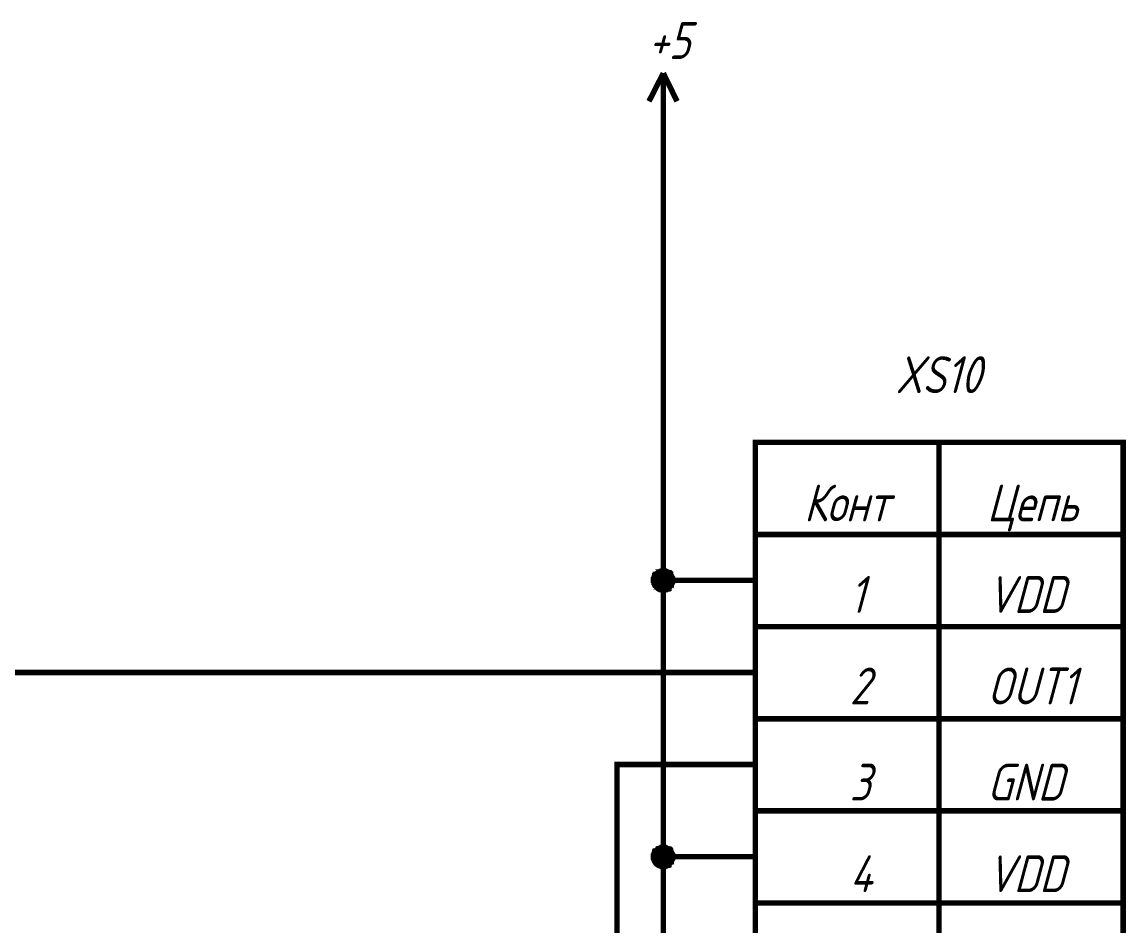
# Model space of a CAD drawing. Extents: x 260 to 1101, y 70 to 664.
# Drawn here: x 926.7 to 986.6, y 373 to 422.1 of the extents above; entities that cross this region are included whole.
import ezdxf

# ---------------------------------------------------------------- set-up
doc = ezdxf.new("R2010")
doc.units = 0
doc.header["$MEASUREMENT"] = 0
doc.layers.add('Sheet', color=255, linetype='CONTINUOUS')
doc.styles.add('GOST type A0', font='', dxfattribs={"oblique": 15, "height": 3.5})
doc.styles.get('GOST type A0').set_extended_font_data('GOST type A')

msp = doc.modelspace()

# ---------------------------------------------------------------- linework, layer by layer
at = {"layer": 'Sheet'}
for points, const_width in [([(961.491, 419.321), (960.714, 417.799)], 0.3), ([(961.491, 419.321), (962.236, 417.799)], 0.3), ([(961.491, 416.774), (961.491, 419.321)], 0.3), ([(961.491, 416.774), (961.491, 391.796), (961.491, 376.791), (963.975, 376.791)], 0.3), ([(976.46, 399.283), (976.46, 274.27)], 0.3), ([(966.491, 394.281), (986.46, 394.281)], 0.3), ([(960.963, 391.796), (960.963, 391.827), (960.963, 391.858), (960.963, 391.858), (960.963, 391.889), (960.994, 391.92), (960.994, 391.951), (960.994, 391.982), (960.994, 391.982), (961.025, 392.013), (961.025, 392.044), (961.056, 392.044), (961.056, 392.076), (961.056, 392.107), (961.087, 392.107), (961.118, 392.138), (961.118, 392.138), (961.149, 392.169), (961.149, 392.169), (961.18, 392.2), (961.211, 392.2), (961.211, 392.231), (961.242, 392.231), (961.273, 392.231), (961.304, 392.262), (961.304, 392.262), (961.335, 392.262), (961.366, 392.293), (961.397, 392.293), (961.429, 392.293), (961.429, 392.293), (961.46, 392.293), (961.491, 392.293)], 0.3), ([(960.963, 391.796), (960.963, 391.827), (960.963, 391.858), (960.963, 391.858), (960.963, 391.889), (960.994, 391.92), (960.994, 391.951), (960.994, 391.982), (960.994, 391.982), (961.025, 392.013), (961.025, 392.044), (961.056, 392.044), (961.056, 392.076), (961.056, 392.107), (961.087, 392.107), (961.118, 392.138), (961.118, 392.138), (961.149, 392.169), (961.149, 392.169), (961.18, 392.2), (961.211, 392.2), (961.211, 392.231), (961.242, 392.231), (961.273, 392.231), (961.304, 392.262), (961.304, 392.262), (961.335, 392.262), (961.366, 392.293), (961.397, 392.293), (961.429, 392.293), (961.429, 392.293), (961.46, 392.293), (961.491, 392.293)], 0.3), ([(960.963, 391.796), (960.963, 391.827), (960.963, 391.858), (960.963, 391.858), (960.963, 391.889), (960.994, 391.92), (960.994, 391.951), (960.994, 391.982), (960.994, 391.982), (961.025, 392.013), (961.025, 392.044), (961.056, 392.044), (961.056, 392.076), (961.056, 392.107), (961.087, 392.107), (961.118, 392.138), (961.118, 392.138), (961.149, 392.169), (961.149, 392.169), (961.18, 392.2), (961.211, 392.2), (961.211, 392.231), (961.242, 392.231), (961.273, 392.231), (961.304, 392.262), (961.304, 392.262), (961.335, 392.262), (961.366, 392.293), (961.397, 392.293), (961.429, 392.293), (961.429, 392.293), (961.46, 392.293), (961.491, 392.293)], 0.3), ([(960.963, 391.796), (960.963, 391.827), (960.963, 391.858), (960.963, 391.858), (960.963, 391.889), (960.994, 391.92), (960.994, 391.951), (960.994, 391.982), (960.994, 391.982), (961.025, 392.013), (961.025, 392.044), (961.056, 392.044), (961.056, 392.076), (961.056, 392.107), (961.087, 392.107), (961.118, 392.138), (961.118, 392.138), (961.149, 392.169), (961.149, 392.169), (961.18, 392.2), (961.211, 392.2), (961.211, 392.231), (961.242, 392.231), (961.273, 392.231), (961.304, 392.262), (961.304, 392.262), (961.335, 392.262), (961.366, 392.293), (961.397, 392.293), (961.429, 392.293), (961.429, 392.293), (961.46, 392.293), (961.491, 392.293)], 0.3), ([(960.963, 391.796), (960.963, 391.827), (960.963, 391.858), (960.963, 391.858), (960.963, 391.889), (960.994, 391.92), (960.994, 391.951), (960.994, 391.982), (960.994, 391.982), (961.025, 392.013), (961.025, 392.044), (961.056, 392.044), (961.056, 392.076), (961.056, 392.107), (961.087, 392.107), (961.118, 392.138), (961.118, 392.138), (961.149, 392.169), (961.149, 392.169), (961.18, 392.2), (961.211, 392.2), (961.211, 392.231), (961.242, 392.231), (961.273, 392.231), (961.304, 392.262), (961.304, 392.262), (961.335, 392.262), (961.366, 392.293), (961.397, 392.293), (961.429, 392.293), (961.429, 392.293), (961.46, 392.293), (961.491, 392.293)], 0.0991), ([(960.963, 391.796), (960.963, 391.827), (960.963, 391.858), (960.963, 391.858), (960.963, 391.889), (960.994, 391.92), (960.994, 391.951), (960.994, 391.982), (960.994, 391.982), (961.025, 392.013), (961.025, 392.044), (961.056, 392.044), (961.056, 392.076), (961.056, 392.107), (961.087, 392.107), (961.118, 392.138), (961.118, 392.138), (961.149, 392.169), (961.149, 392.169), (961.18, 392.2), (961.211, 392.2), (961.211, 392.231), (961.242, 392.231), (961.273, 392.231), (961.304, 392.262), (961.304, 392.262), (961.335, 392.262), (961.366, 392.293), (961.397, 392.293), (961.429, 392.293), (961.429, 392.293), (961.46, 392.293), (961.491, 392.293)], 0.0991), ([(960.963, 391.796), (960.963, 391.827), (960.963, 391.858), (960.963, 391.858), (960.963, 391.889), (960.994, 391.92), (960.994, 391.951), (960.994, 391.982), (960.994, 391.982), (961.025, 392.013), (961.025, 392.044), (961.056, 392.044), (961.056, 392.076), (961.056, 392.107), (961.087, 392.107), (961.118, 392.138), (961.118, 392.138), (961.149, 392.169), (961.149, 392.169), (961.18, 392.2), (961.211, 392.2), (961.211, 392.231), (961.242, 392.231), (961.273, 392.231), (961.304, 392.262), (961.304, 392.262), (961.335, 392.262), (961.366, 392.293), (961.397, 392.293), (961.429, 392.293), (961.429, 392.293), (961.46, 392.293), (961.491, 392.293)], 0.0991), ([(960.963, 391.796), (960.963, 391.827), (960.963, 391.858), (960.963, 391.858), (960.963, 391.889), (960.994, 391.92), (960.994, 391.951), (960.994, 391.982), (960.994, 391.982), (961.025, 392.013), (961.025, 392.044), (961.056, 392.044), (961.056, 392.076), (961.056, 392.107), (961.087, 392.107), (961.118, 392.138), (961.118, 392.138), (961.149, 392.169), (961.149, 392.169), (961.18, 392.2), (961.211, 392.2), (961.211, 392.231), (961.242, 392.231), (961.273, 392.231), (961.304, 392.262), (961.304, 392.262), (961.335, 392.262), (961.366, 392.293), (961.397, 392.293), (961.429, 392.293), (961.429, 392.293), (961.46, 392.293), (961.491, 392.293)], 0.0991), ([(961.491, 392.293), (961.491, 392.293)], 0.3), ([(961.491, 392.293), (961.522, 392.293), (961.553, 392.293), (961.553, 392.293), (961.584, 392.293), (961.615, 392.293), (961.646, 392.262), (961.677, 392.262), (961.677, 392.262), (961.708, 392.231), (961.739, 392.231), (961.739, 392.231), (961.77, 392.2), (961.801, 392.2), (961.801, 392.169), (961.832, 392.169), (961.832, 392.138), (961.863, 392.138), (961.863, 392.107), (961.894, 392.107), (961.894, 392.076), (961.925, 392.044), (961.925, 392.044), (961.925, 392.013), (961.956, 391.982), (961.956, 391.982), (961.956, 391.951), (961.988, 391.92), (961.988, 391.889), (961.988, 391.858), (961.988, 391.858), (961.988, 391.827), (961.988, 391.796)], 0.3), ([(961.491, 392.293), (961.491, 392.293)], 0.3), ([(961.491, 392.293), (961.522, 392.293), (961.553, 392.293), (961.553, 392.293), (961.584, 392.293), (961.615, 392.293), (961.646, 392.262), (961.677, 392.262), (961.677, 392.262), (961.708, 392.231), (961.739, 392.231), (961.739, 392.231), (961.77, 392.2), (961.801, 392.2), (961.801, 392.169), (961.832, 392.169), (961.832, 392.138), (961.863, 392.138), (961.863, 392.107), (961.894, 392.107), (961.894, 392.076), (961.925, 392.044), (961.925, 392.044), (961.925, 392.013), (961.956, 391.982), (961.956, 391.982), (961.956, 391.951), (961.988, 391.92), (961.988, 391.889), (961.988, 391.858), (961.988, 391.858), (961.988, 391.827), (961.988, 391.796)], 0.3), ([(961.491, 392.293), (961.491, 392.293)], 0.3), ([(961.491, 392.293), (961.522, 392.293), (961.553, 392.293), (961.553, 392.293), (961.584, 392.293), (961.615, 392.293), (961.646, 392.262), (961.677, 392.262), (961.677, 392.262), (961.708, 392.231), (961.739, 392.231), (961.739, 392.231), (961.77, 392.2), (961.801, 392.2), (961.801, 392.169), (961.832, 392.169), (961.832, 392.138), (961.863, 392.138), (961.863, 392.107), (961.894, 392.107), (961.894, 392.076), (961.925, 392.044), (961.925, 392.044), (961.925, 392.013), (961.956, 391.982), (961.956, 391.982), (961.956, 391.951), (961.988, 391.92), (961.988, 391.889), (961.988, 391.858), (961.988, 391.858), (961.988, 391.827), (961.988, 391.796)], 0.3), ([(961.491, 392.293), (961.491, 392.293)], 0.3), ([(961.491, 392.293), (961.522, 392.293), (961.553, 392.293), (961.553, 392.293), (961.584, 392.293), (961.615, 392.293), (961.646, 392.262), (961.677, 392.262), (961.677, 392.262), (961.708, 392.231), (961.739, 392.231), (961.739, 392.231), (961.77, 392.2), (961.801, 392.2), (961.801, 392.169), (961.832, 392.169), (961.832, 392.138), (961.863, 392.138), (961.863, 392.107), (961.894, 392.107), (961.894, 392.076), (961.925, 392.044), (961.925, 392.044), (961.925, 392.013), (961.956, 391.982), (961.956, 391.982), (961.956, 391.951), (961.988, 391.92), (961.988, 391.889), (961.988, 391.858), (961.988, 391.858), (961.988, 391.827), (961.988, 391.796)], 0.3), ([(961.491, 392.293), (961.491, 392.293)], 0.0991), ([(961.491, 392.293), (961.522, 392.293), (961.553, 392.293), (961.553, 392.293), (961.584, 392.293), (961.615, 392.293), (961.646, 392.262), (961.677, 392.262), (961.677, 392.262), (961.708, 392.231), (961.739, 392.231), (961.739, 392.231), (961.77, 392.2), (961.801, 392.2), (961.801, 392.169), (961.832, 392.169), (961.832, 392.138), (961.863, 392.138), (961.863, 392.107), (961.894, 392.107), (961.894, 392.076), (961.925, 392.044), (961.925, 392.044), (961.925, 392.013), (961.956, 391.982), (961.956, 391.982), (961.956, 391.951), (961.988, 391.92), (961.988, 391.889), (961.988, 391.858), (961.988, 391.858), (961.988, 391.827), (961.988, 391.796)], 0.0991), ([(961.491, 392.293), (961.491, 392.293)], 0.0991), ([(961.491, 392.293), (961.522, 392.293), (961.553, 392.293), (961.553, 392.293), (961.584, 392.293), (961.615, 392.293), (961.646, 392.262), (961.677, 392.262), (961.677, 392.262), (961.708, 392.231), (961.739, 392.231), (961.739, 392.231), (961.77, 392.2), (961.801, 392.2), (961.801, 392.169), (961.832, 392.169), (961.832, 392.138), (961.863, 392.138), (961.863, 392.107), (961.894, 392.107), (961.894, 392.076), (961.925, 392.044), (961.925, 392.044), (961.925, 392.013), (961.956, 391.982), (961.956, 391.982), (961.956, 391.951), (961.988, 391.92), (961.988, 391.889), (961.988, 391.858), (961.988, 391.858), (961.988, 391.827), (961.988, 391.796)], 0.0991), ([(961.491, 392.293), (961.491, 392.293)], 0.0991), ([(961.491, 392.293), (961.522, 392.293), (961.553, 392.293), (961.553, 392.293), (961.584, 392.293), (961.615, 392.293), (961.646, 392.262), (961.677, 392.262), (961.677, 392.262), (961.708, 392.231), (961.739, 392.231), (961.739, 392.231), (961.77, 392.2), (961.801, 392.2), (961.801, 392.169), (961.832, 392.169), (961.832, 392.138), (961.863, 392.138), (961.863, 392.107), (961.894, 392.107), (961.894, 392.076), (961.925, 392.044), (961.925, 392.044), (961.925, 392.013), (961.956, 391.982), (961.956, 391.982), (961.956, 391.951), (961.988, 391.92), (961.988, 391.889), (961.988, 391.858), (961.988, 391.858), (961.988, 391.827), (961.988, 391.796)], 0.0991), ([(961.491, 392.293), (961.491, 392.293)], 0.0991), ([(961.491, 392.293), (961.522, 392.293), (961.553, 392.293), (961.553, 392.293), (961.584, 392.293), (961.615, 392.293), (961.646, 392.262), (961.677, 392.262), (961.677, 392.262), (961.708, 392.231), (961.739, 392.231), (961.739, 392.231), (961.77, 392.2), (961.801, 392.2), (961.801, 392.169), (961.832, 392.169), (961.832, 392.138), (961.863, 392.138), (961.863, 392.107), (961.894, 392.107), (961.894, 392.076), (961.925, 392.044), (961.925, 392.044), (961.925, 392.013), (961.956, 391.982), (961.956, 391.982), (961.956, 391.951), (961.988, 391.92), (961.988, 391.889), (961.988, 391.858), (961.988, 391.858), (961.988, 391.827), (961.988, 391.796)], 0.0991), ([(961.491, 391.268), (961.46, 391.268), (961.429, 391.268), (961.429, 391.268), (961.397, 391.268), (961.366, 391.299), (961.335, 391.299), (961.304, 391.299), (961.304, 391.299), (961.273, 391.33), (961.242, 391.33), (961.211, 391.361), (961.211, 391.361), (961.18, 391.361), (961.149, 391.392), (961.149, 391.423), (961.118, 391.423), (961.118, 391.454), (961.087, 391.454), (961.056, 391.485), (961.056, 391.516), (961.056, 391.516), (961.025, 391.547), (961.025, 391.578), (960.994, 391.61), (960.994, 391.61), (960.994, 391.641), (960.994, 391.672), (960.963, 391.703), (960.963, 391.734), (960.963, 391.734), (960.963, 391.765), (960.963, 391.796)], 0.3), ([(960.963, 391.796), (960.963, 391.796)], 0.3), ([(961.491, 391.268), (961.46, 391.268), (961.429, 391.268), (961.429, 391.268), (961.397, 391.268), (961.366, 391.299), (961.335, 391.299), (961.304, 391.299), (961.304, 391.299), (961.273, 391.33), (961.242, 391.33), (961.211, 391.361), (961.211, 391.361), (961.18, 391.361), (961.149, 391.392), (961.149, 391.423), (961.118, 391.423), (961.118, 391.454), (961.087, 391.454), (961.056, 391.485), (961.056, 391.516), (961.056, 391.516), (961.025, 391.547), (961.025, 391.578), (960.994, 391.61), (960.994, 391.61), (960.994, 391.641), (960.994, 391.672), (960.963, 391.703), (960.963, 391.734), (960.963, 391.734), (960.963, 391.765), (960.963, 391.796)], 0.3), ([(960.963, 391.796), (960.963, 391.796)], 0.3), ([(961.491, 391.268), (961.46, 391.268), (961.429, 391.268), (961.429, 391.268), (961.397, 391.268), (961.366, 391.299), (961.335, 391.299), (961.304, 391.299), (961.304, 391.299), (961.273, 391.33), (961.242, 391.33), (961.211, 391.361), (961.211, 391.361), (961.18, 391.361), (961.149, 391.392), (961.149, 391.423), (961.118, 391.423), (961.118, 391.454), (961.087, 391.454), (961.056, 391.485), (961.056, 391.516), (961.056, 391.516), (961.025, 391.547), (961.025, 391.578), (960.994, 391.61), (960.994, 391.61), (960.994, 391.641), (960.994, 391.672), (960.963, 391.703), (960.963, 391.734), (960.963, 391.734), (960.963, 391.765), (960.963, 391.796)], 0.3), ([(960.963, 391.796), (960.963, 391.796)], 0.3), ([(961.491, 391.268), (961.46, 391.268), (961.429, 391.268), (961.429, 391.268), (961.397, 391.268), (961.366, 391.299), (961.335, 391.299), (961.304, 391.299), (961.304, 391.299), (961.273, 391.33), (961.242, 391.33), (961.211, 391.361), (961.211, 391.361), (961.18, 391.361), (961.149, 391.392), (961.149, 391.423), (961.118, 391.423), (961.118, 391.454), (961.087, 391.454), (961.056, 391.485), (961.056, 391.516), (961.056, 391.516), (961.025, 391.547), (961.025, 391.578), (960.994, 391.61), (960.994, 391.61), (960.994, 391.641), (960.994, 391.672), (960.963, 391.703), (960.963, 391.734), (960.963, 391.734), (960.963, 391.765), (960.963, 391.796)], 0.3), ([(960.963, 391.796), (960.963, 391.796)], 0.3), ([(961.491, 391.268), (961.46, 391.268), (961.429, 391.268), (961.429, 391.268), (961.397, 391.268), (961.366, 391.299), (961.335, 391.299), (961.304, 391.299), (961.304, 391.299), (961.273, 391.33), (961.242, 391.33), (961.211, 391.361), (961.211, 391.361), (961.18, 391.361), (961.149, 391.392), (961.149, 391.423), (961.118, 391.423), (961.118, 391.454), (961.087, 391.454), (961.056, 391.485), (961.056, 391.516), (961.056, 391.516), (961.025, 391.547), (961.025, 391.578), (960.994, 391.61), (960.994, 391.61), (960.994, 391.641), (960.994, 391.672), (960.963, 391.703), (960.963, 391.734), (960.963, 391.734), (960.963, 391.765), (960.963, 391.796)], 0.0991), ([(960.963, 391.796), (960.963, 391.796)], 0.0991), ([(961.491, 391.268), (961.46, 391.268), (961.429, 391.268), (961.429, 391.268), (961.397, 391.268), (961.366, 391.299), (961.335, 391.299), (961.304, 391.299), (961.304, 391.299), (961.273, 391.33), (961.242, 391.33), (961.211, 391.361), (961.211, 391.361), (961.18, 391.361), (961.149, 391.392), (961.149, 391.423), (961.118, 391.423), (961.118, 391.454), (961.087, 391.454), (961.056, 391.485), (961.056, 391.516), (961.056, 391.516), (961.025, 391.547), (961.025, 391.578), (960.994, 391.61), (960.994, 391.61), (960.994, 391.641), (960.994, 391.672), (960.963, 391.703), (960.963, 391.734), (960.963, 391.734), (960.963, 391.765), (960.963, 391.796)], 0.0991), ([(960.963, 391.796), (960.963, 391.796)], 0.0991), ([(961.491, 391.268), (961.46, 391.268), (961.429, 391.268), (961.429, 391.268), (961.397, 391.268), (961.366, 391.299), (961.335, 391.299), (961.304, 391.299), (961.304, 391.299), (961.273, 391.33), (961.242, 391.33), (961.211, 391.361), (961.211, 391.361), (961.18, 391.361), (961.149, 391.392), (961.149, 391.423), (961.118, 391.423), (961.118, 391.454), (961.087, 391.454), (961.056, 391.485), (961.056, 391.516), (961.056, 391.516), (961.025, 391.547), (961.025, 391.578), (960.994, 391.61), (960.994, 391.61), (960.994, 391.641), (960.994, 391.672), (960.963, 391.703), (960.963, 391.734), (960.963, 391.734), (960.963, 391.765), (960.963, 391.796)], 0.0991), ([(960.963, 391.796), (960.963, 391.796)], 0.0991), ([(961.491, 391.268), (961.46, 391.268), (961.429, 391.268), (961.429, 391.268), (961.397, 391.268), (961.366, 391.299), (961.335, 391.299), (961.304, 391.299), (961.304, 391.299), (961.273, 391.33), (961.242, 391.33), (961.211, 391.361), (961.211, 391.361), (961.18, 391.361), (961.149, 391.392), (961.149, 391.423), (961.118, 391.423), (961.118, 391.454), (961.087, 391.454), (961.056, 391.485), (961.056, 391.516), (961.056, 391.516), (961.025, 391.547), (961.025, 391.578), (960.994, 391.61), (960.994, 391.61), (960.994, 391.641), (960.994, 391.672), (960.963, 391.703), (960.963, 391.734), (960.963, 391.734), (960.963, 391.765), (960.963, 391.796)], 0.0991), ([(960.963, 391.796), (960.963, 391.796)], 0.0991), ([(963.975, 391.796), (961.491, 391.796)], 0.3), ([(961.988, 391.796), (961.988, 391.765), (961.988, 391.734), (961.988, 391.734), (961.988, 391.703), (961.988, 391.672), (961.956, 391.641), (961.956, 391.61), (961.956, 391.61), (961.925, 391.578), (961.925, 391.547), (961.925, 391.516), (961.894, 391.516), (961.894, 391.485), (961.863, 391.454), (961.863, 391.454), (961.832, 391.423), (961.832, 391.423), (961.801, 391.392), (961.801, 391.361), (961.77, 391.361), (961.739, 391.361), (961.739, 391.33), (961.708, 391.33), (961.677, 391.299), (961.677, 391.299), (961.646, 391.299), (961.615, 391.299), (961.584, 391.268), (961.553, 391.268), (961.553, 391.268), (961.522, 391.268), (961.491, 391.268)], 0.3), ([(961.988, 391.796), (961.988, 391.765), (961.988, 391.734), (961.988, 391.734), (961.988, 391.703), (961.988, 391.672), (961.956, 391.641), (961.956, 391.61), (961.956, 391.61), (961.925, 391.578), (961.925, 391.547), (961.925, 391.516), (961.894, 391.516), (961.894, 391.485), (961.863, 391.454), (961.863, 391.454), (961.832, 391.423), (961.832, 391.423), (961.801, 391.392), (961.801, 391.361), (961.77, 391.361), (961.739, 391.361), (961.739, 391.33), (961.708, 391.33), (961.677, 391.299), (961.677, 391.299), (961.646, 391.299), (961.615, 391.299), (961.584, 391.268), (961.553, 391.268), (961.553, 391.268), (961.522, 391.268), (961.491, 391.268)], 0.3), ([(961.988, 391.796), (961.988, 391.765), (961.988, 391.734), (961.988, 391.734), (961.988, 391.703), (961.988, 391.672), (961.956, 391.641), (961.956, 391.61), (961.956, 391.61), (961.925, 391.578), (961.925, 391.547), (961.925, 391.516), (961.894, 391.516), (961.894, 391.485), (961.863, 391.454), (961.863, 391.454), (961.832, 391.423), (961.832, 391.423), (961.801, 391.392), (961.801, 391.361), (961.77, 391.361), (961.739, 391.361), (961.739, 391.33), (961.708, 391.33), (961.677, 391.299), (961.677, 391.299), (961.646, 391.299), (961.615, 391.299), (961.584, 391.268), (961.553, 391.268), (961.553, 391.268), (961.522, 391.268), (961.491, 391.268)], 0.3), ([(961.988, 391.796), (961.988, 391.765), (961.988, 391.734), (961.988, 391.734), (961.988, 391.703), (961.988, 391.672), (961.956, 391.641), (961.956, 391.61), (961.956, 391.61), (961.925, 391.578), (961.925, 391.547), (961.925, 391.516), (961.894, 391.516), (961.894, 391.485), (961.863, 391.454), (961.863, 391.454), (961.832, 391.423), (961.832, 391.423), (961.801, 391.392), (961.801, 391.361), (961.77, 391.361), (961.739, 391.361), (961.739, 391.33), (961.708, 391.33), (961.677, 391.299), (961.677, 391.299), (961.646, 391.299), (961.615, 391.299), (961.584, 391.268), (961.553, 391.268), (961.553, 391.268), (961.522, 391.268), (961.491, 391.268)], 0.3), ([(961.988, 391.796), (961.988, 391.765), (961.988, 391.734), (961.988, 391.734), (961.988, 391.703), (961.988, 391.672), (961.956, 391.641), (961.956, 391.61), (961.956, 391.61), (961.925, 391.578), (961.925, 391.547), (961.925, 391.516), (961.894, 391.516), (961.894, 391.485), (961.863, 391.454), (961.863, 391.454), (961.832, 391.423), (961.832, 391.423), (961.801, 391.392), (961.801, 391.361), (961.77, 391.361), (961.739, 391.361), (961.739, 391.33), (961.708, 391.33), (961.677, 391.299), (961.677, 391.299), (961.646, 391.299), (961.615, 391.299), (961.584, 391.268), (961.553, 391.268), (961.553, 391.268), (961.522, 391.268), (961.491, 391.268)], 0.0991), ([(961.988, 391.796), (961.988, 391.765), (961.988, 391.734), (961.988, 391.734), (961.988, 391.703), (961.988, 391.672), (961.956, 391.641), (961.956, 391.61), (961.956, 391.61), (961.925, 391.578), (961.925, 391.547), (961.925, 391.516), (961.894, 391.516), (961.894, 391.485), (961.863, 391.454), (961.863, 391.454), (961.832, 391.423), (961.832, 391.423), (961.801, 391.392), (961.801, 391.361), (961.77, 391.361), (961.739, 391.361), (961.739, 391.33), (961.708, 391.33), (961.677, 391.299), (961.677, 391.299), (961.646, 391.299), (961.615, 391.299), (961.584, 391.268), (961.553, 391.268), (961.553, 391.268), (961.522, 391.268), (961.491, 391.268)], 0.0991), ([(961.988, 391.796), (961.988, 391.765), (961.988, 391.734), (961.988, 391.734), (961.988, 391.703), (961.988, 391.672), (961.956, 391.641), (961.956, 391.61), (961.956, 391.61), (961.925, 391.578), (961.925, 391.547), (961.925, 391.516), (961.894, 391.516), (961.894, 391.485), (961.863, 391.454), (961.863, 391.454), (961.832, 391.423), (961.832, 391.423), (961.801, 391.392), (961.801, 391.361), (961.77, 391.361), (961.739, 391.361), (961.739, 391.33), (961.708, 391.33), (961.677, 391.299), (961.677, 391.299), (961.646, 391.299), (961.615, 391.299), (961.584, 391.268), (961.553, 391.268), (961.553, 391.268), (961.522, 391.268), (961.491, 391.268)], 0.0991), ([(961.988, 391.796), (961.988, 391.765), (961.988, 391.734), (961.988, 391.734), (961.988, 391.703), (961.988, 391.672), (961.956, 391.641), (961.956, 391.61), (961.956, 391.61), (961.925, 391.578), (961.925, 391.547), (961.925, 391.516), (961.894, 391.516), (961.894, 391.485), (961.863, 391.454), (961.863, 391.454), (961.832, 391.423), (961.832, 391.423), (961.801, 391.392), (961.801, 391.361), (961.77, 391.361), (961.739, 391.361), (961.739, 391.33), (961.708, 391.33), (961.677, 391.299), (961.677, 391.299), (961.646, 391.299), (961.615, 391.299), (961.584, 391.268), (961.553, 391.268), (961.553, 391.268), (961.522, 391.268), (961.491, 391.268)], 0.0991), ([(961.988, 391.796), (961.988, 391.796), (961.988, 391.796), (961.988, 391.796), (961.988, 391.796), (961.988, 391.796), (961.988, 391.796), (961.988, 391.796), (961.988, 391.796), (961.988, 391.796), (961.988, 391.796), (961.988, 391.796), (961.988, 391.796), (961.988, 391.796), (961.988, 391.796), (961.988, 391.796), (961.988, 391.796), (961.988, 391.796), (961.988, 391.796), (961.988, 391.796), (961.988, 391.796), (961.988, 391.796), (961.988, 391.796), (961.988, 391.796), (961.988, 391.796), (961.988, 391.796), (961.988, 391.796), (961.988, 391.796), (961.988, 391.796), (961.988, 391.796), (961.988, 391.796), (961.988, 391.796), (961.988, 391.796)], 0.3), ([(961.988, 391.796), (961.988, 391.796)], 0.3), ([(961.988, 391.796), (961.988, 391.796), (961.988, 391.796), (961.988, 391.796), (961.988, 391.796), (961.988, 391.796), (961.988, 391.796), (961.988, 391.796), (961.988, 391.796), (961.988, 391.796), (961.988, 391.796), (961.988, 391.796), (961.988, 391.796), (961.988, 391.796), (961.988, 391.796), (961.988, 391.796), (961.988, 391.796), (961.988, 391.796), (961.988, 391.796), (961.988, 391.796), (961.988, 391.796), (961.988, 391.796), (961.988, 391.796), (961.988, 391.796), (961.988, 391.796), (961.988, 391.796), (961.988, 391.796), (961.988, 391.796), (961.988, 391.796), (961.988, 391.796), (961.988, 391.796), (961.988, 391.796), (961.988, 391.796)], 0.3), ([(961.988, 391.796), (961.988, 391.796)], 0.3), ([(961.988, 391.796), (961.988, 391.796), (961.988, 391.796), (961.988, 391.796), (961.988, 391.796), (961.988, 391.796), (961.988, 391.796), (961.988, 391.796), (961.988, 391.796), (961.988, 391.796), (961.988, 391.796), (961.988, 391.796), (961.988, 391.796), (961.988, 391.796), (961.988, 391.796), (961.988, 391.796), (961.988, 391.796), (961.988, 391.796), (961.988, 391.796), (961.988, 391.796), (961.988, 391.796), (961.988, 391.796), (961.988, 391.796), (961.988, 391.796), (961.988, 391.796), (961.988, 391.796), (961.988, 391.796), (961.988, 391.796), (961.988, 391.796), (961.988, 391.796), (961.988, 391.796), (961.988, 391.796), (961.988, 391.796)], 0.3), ([(961.988, 391.796), (961.988, 391.796)], 0.3), ([(961.988, 391.796), (961.988, 391.796), (961.988, 391.796), (961.988, 391.796), (961.988, 391.796), (961.988, 391.796), (961.988, 391.796), (961.988, 391.796), (961.988, 391.796), (961.988, 391.796), (961.988, 391.796), (961.988, 391.796), (961.988, 391.796), (961.988, 391.796), (961.988, 391.796), (961.988, 391.796), (961.988, 391.796), (961.988, 391.796), (961.988, 391.796), (961.988, 391.796), (961.988, 391.796), (961.988, 391.796), (961.988, 391.796), (961.988, 391.796), (961.988, 391.796), (961.988, 391.796), (961.988, 391.796), (961.988, 391.796), (961.988, 391.796), (961.988, 391.796), (961.988, 391.796), (961.988, 391.796), (961.988, 391.796)], 0.3), ([(961.988, 391.796), (961.988, 391.796)], 0.3), ([(961.988, 391.796), (961.988, 391.796), (961.988, 391.796), (961.988, 391.796), (961.988, 391.796), (961.988, 391.796), (961.988, 391.796), (961.988, 391.796), (961.988, 391.796), (961.988, 391.796), (961.988, 391.796), (961.988, 391.796), (961.988, 391.796), (961.988, 391.796), (961.988, 391.796), (961.988, 391.796), (961.988, 391.796), (961.988, 391.796), (961.988, 391.796), (961.988, 391.796), (961.988, 391.796), (961.988, 391.796), (961.988, 391.796), (961.988, 391.796), (961.988, 391.796), (961.988, 391.796), (961.988, 391.796), (961.988, 391.796), (961.988, 391.796), (961.988, 391.796), (961.988, 391.796), (961.988, 391.796), (961.988, 391.796)], 0.0991), ([(961.988, 391.796), (961.988, 391.796)], 0.0991), ([(961.988, 391.796), (961.988, 391.796), (961.988, 391.796), (961.988, 391.796), (961.988, 391.796), (961.988, 391.796), (961.988, 391.796), (961.988, 391.796), (961.988, 391.796), (961.988, 391.796), (961.988, 391.796), (961.988, 391.796), (961.988, 391.796), (961.988, 391.796), (961.988, 391.796), (961.988, 391.796), (961.988, 391.796), (961.988, 391.796), (961.988, 391.796), (961.988, 391.796), (961.988, 391.796), (961.988, 391.796), (961.988, 391.796), (961.988, 391.796), (961.988, 391.796), (961.988, 391.796), (961.988, 391.796), (961.988, 391.796), (961.988, 391.796), (961.988, 391.796), (961.988, 391.796), (961.988, 391.796), (961.988, 391.796)], 0.0991), ([(961.988, 391.796), (961.988, 391.796)], 0.0991), ([(961.988, 391.796), (961.988, 391.796), (961.988, 391.796), (961.988, 391.796), (961.988, 391.796), (961.988, 391.796), (961.988, 391.796), (961.988, 391.796), (961.988, 391.796), (961.988, 391.796), (961.988, 391.796), (961.988, 391.796), (961.988, 391.796), (961.988, 391.796), (961.988, 391.796), (961.988, 391.796), (961.988, 391.796), (961.988, 391.796), (961.988, 391.796), (961.988, 391.796), (961.988, 391.796), (961.988, 391.796), (961.988, 391.796), (961.988, 391.796), (961.988, 391.796), (961.988, 391.796), (961.988, 391.796), (961.988, 391.796), (961.988, 391.796), (961.988, 391.796), (961.988, 391.796), (961.988, 391.796), (961.988, 391.796)], 0.0991), ([(961.988, 391.796), (961.988, 391.796)], 0.0991), ([(961.988, 391.796), (961.988, 391.796), (961.988, 391.796), (961.988, 391.796), (961.988, 391.796), (961.988, 391.796), (961.988, 391.796), (961.988, 391.796), (961.988, 391.796), (961.988, 391.796), (961.988, 391.796), (961.988, 391.796), (961.988, 391.796), (961.988, 391.796), (961.988, 391.796), (961.988, 391.796), (961.988, 391.796), (961.988, 391.796), (961.988, 391.796), (961.988, 391.796), (961.988, 391.796), (961.988, 391.796), (961.988, 391.796), (961.988, 391.796), (961.988, 391.796), (961.988, 391.796), (961.988, 391.796), (961.988, 391.796), (961.988, 391.796), (961.988, 391.796), (961.988, 391.796), (961.988, 391.796), (961.988, 391.796)], 0.0991), ([(961.988, 391.796), (961.988, 391.796)], 0.0991), ([(966.491, 391.796), (963.975, 391.796)], 0.3), ([(966.491, 389.28), (986.46, 389.28)], 0.3), ([(963.975, 386.794), (924.006, 386.794), (924.006, 376.791), (876.521, 376.791), (876.521, 326.773), (886.49, 326.773)], 0.3), ([(966.491, 386.794), (963.975, 386.794)], 0.3), ([(966.491, 384.278), (986.46, 384.278)], 0.3), ([(963.975, 381.792), (958.975, 381.792), (958.975, 366.787)], 0.3), ([(966.491, 381.792), (963.975, 381.792)], 0.3), ([(966.491, 379.276), (986.46, 379.276)], 0.3), ([(960.963, 376.791), (960.963, 376.822), (960.963, 376.853), (960.963, 376.853), (960.963, 376.884), (960.994, 376.915), (960.994, 376.946), (960.994, 376.977), (960.994, 376.977), (961.025, 377.008), (961.025, 377.039), (961.056, 377.039), (961.056, 377.07), (961.056, 377.101), (961.087, 377.101), (961.118, 377.132), (961.118, 377.132), (961.149, 377.163), (961.149, 377.163), (961.18, 377.194), (961.211, 377.194), (961.211, 377.226), (961.242, 377.226), (961.273, 377.226), (961.304, 377.257), (961.304, 377.257), (961.335, 377.257), (961.366, 377.288), (961.397, 377.288), (961.429, 377.288), (961.429, 377.288), (961.46, 377.288), (961.491, 377.288)], 0.3), ([(960.963, 376.791), (960.963, 376.822), (960.963, 376.853), (960.963, 376.853), (960.963, 376.884), (960.994, 376.915), (960.994, 376.946), (960.994, 376.977), (960.994, 376.977), (961.025, 377.008), (961.025, 377.039), (961.056, 377.039), (961.056, 377.07), (961.056, 377.101), (961.087, 377.101), (961.118, 377.132), (961.118, 377.132), (961.149, 377.163), (961.149, 377.163), (961.18, 377.194), (961.211, 377.194), (961.211, 377.226), (961.242, 377.226), (961.273, 377.226), (961.304, 377.257), (961.304, 377.257), (961.335, 377.257), (961.366, 377.288), (961.397, 377.288), (961.429, 377.288), (961.429, 377.288), (961.46, 377.288), (961.491, 377.288)], 0.3), ([(960.963, 376.791), (960.963, 376.822), (960.963, 376.853), (960.963, 376.853), (960.963, 376.884), (960.994, 376.915), (960.994, 376.946), (960.994, 376.977), (960.994, 376.977), (961.025, 377.008), (961.025, 377.039), (961.056, 377.039), (961.056, 377.07), (961.056, 377.101), (961.087, 377.101), (961.118, 377.132), (961.118, 377.132), (961.149, 377.163), (961.149, 377.163), (961.18, 377.194), (961.211, 377.194), (961.211, 377.226), (961.242, 377.226), (961.273, 377.226), (961.304, 377.257), (961.304, 377.257), (961.335, 377.257), (961.366, 377.288), (961.397, 377.288), (961.429, 377.288), (961.429, 377.288), (961.46, 377.288), (961.491, 377.288)], 0.3), ([(960.963, 376.791), (960.963, 376.822), (960.963, 376.853), (960.963, 376.853), (960.963, 376.884), (960.994, 376.915), (960.994, 376.946), (960.994, 376.977), (960.994, 376.977), (961.025, 377.008), (961.025, 377.039), (961.056, 377.039), (961.056, 377.07), (961.056, 377.101), (961.087, 377.101), (961.118, 377.132), (961.118, 377.132), (961.149, 377.163), (961.149, 377.163), (961.18, 377.194), (961.211, 377.194), (961.211, 377.226), (961.242, 377.226), (961.273, 377.226), (961.304, 377.257), (961.304, 377.257), (961.335, 377.257), (961.366, 377.288), (961.397, 377.288), (961.429, 377.288), (961.429, 377.288), (961.46, 377.288), (961.491, 377.288)], 0.3), ([(960.963, 376.791), (960.963, 376.822), (960.963, 376.853), (960.963, 376.853), (960.963, 376.884), (960.994, 376.915), (960.994, 376.946), (960.994, 376.977), (960.994, 376.977), (961.025, 377.008), (961.025, 377.039), (961.056, 377.039), (961.056, 377.07), (961.056, 377.101), (961.087, 377.101), (961.118, 377.132), (961.118, 377.132), (961.149, 377.163), (961.149, 377.163), (961.18, 377.194), (961.211, 377.194), (961.211, 377.226), (961.242, 377.226), (961.273, 377.226), (961.304, 377.257), (961.304, 377.257), (961.335, 377.257), (961.366, 377.288), (961.397, 377.288), (961.429, 377.288), (961.429, 377.288), (961.46, 377.288), (961.491, 377.288)], 0.0991), ([(960.963, 376.791), (960.963, 376.822), (960.963, 376.853), (960.963, 376.853), (960.963, 376.884), (960.994, 376.915), (960.994, 376.946), (960.994, 376.977), (960.994, 376.977), (961.025, 377.008), (961.025, 377.039), (961.056, 377.039), (961.056, 377.07), (961.056, 377.101), (961.087, 377.101), (961.118, 377.132), (961.118, 377.132), (961.149, 377.163), (961.149, 377.163), (961.18, 377.194), (961.211, 377.194), (961.211, 377.226), (961.242, 377.226), (961.273, 377.226), (961.304, 377.257), (961.304, 377.257), (961.335, 377.257), (961.366, 377.288), (961.397, 377.288), (961.429, 377.288), (961.429, 377.288), (961.46, 377.288), (961.491, 377.288)], 0.0991), ([(960.963, 376.791), (960.963, 376.822), (960.963, 376.853), (960.963, 376.853), (960.963, 376.884), (960.994, 376.915), (960.994, 376.946), (960.994, 376.977), (960.994, 376.977), (961.025, 377.008), (961.025, 377.039), (961.056, 377.039), (961.056, 377.07), (961.056, 377.101), (961.087, 377.101), (961.118, 377.132), (961.118, 377.132), (961.149, 377.163), (961.149, 377.163), (961.18, 377.194), (961.211, 377.194), (961.211, 377.226), (961.242, 377.226), (961.273, 377.226), (961.304, 377.257), (961.304, 377.257), (961.335, 377.257), (961.366, 377.288), (961.397, 377.288), (961.429, 377.288), (961.429, 377.288), (961.46, 377.288), (961.491, 377.288)], 0.0991), ([(960.963, 376.791), (960.963, 376.822), (960.963, 376.853), (960.963, 376.853), (960.963, 376.884), (960.994, 376.915), (960.994, 376.946), (960.994, 376.977), (960.994, 376.977), (961.025, 377.008), (961.025, 377.039), (961.056, 377.039), (961.056, 377.07), (961.056, 377.101), (961.087, 377.101), (961.118, 377.132), (961.118, 377.132), (961.149, 377.163), (961.149, 377.163), (961.18, 377.194), (961.211, 377.194), (961.211, 377.226), (961.242, 377.226), (961.273, 377.226), (961.304, 377.257), (961.304, 377.257), (961.335, 377.257), (961.366, 377.288), (961.397, 377.288), (961.429, 377.288), (961.429, 377.288), (961.46, 377.288), (961.491, 377.288)], 0.0991), ([(961.491, 377.288), (961.491, 377.288)], 0.3), ([(961.491, 377.288), (961.522, 377.288), (961.553, 377.288), (961.553, 377.288), (961.584, 377.288), (961.615, 377.288), (961.646, 377.257), (961.677, 377.257), (961.677, 377.257), (961.708, 377.226), (961.739, 377.226), (961.739, 377.226), (961.77, 377.194), (961.801, 377.194), (961.801, 377.163), (961.832, 377.163), (961.832, 377.132), (961.863, 377.132), (961.863, 377.101), (961.894, 377.101), (961.894, 377.07), (961.925, 377.039), (961.925, 377.039), (961.925, 377.008), (961.956, 376.977), (961.956, 376.977), (961.956, 376.946), (961.988, 376.915), (961.988, 376.884), (961.988, 376.853), (961.988, 376.853), (961.988, 376.822), (961.988, 376.791)], 0.3), ([(961.491, 377.288), (961.491, 377.288)], 0.3), ([(961.491, 377.288), (961.522, 377.288), (961.553, 377.288), (961.553, 377.288), (961.584, 377.288), (961.615, 377.288), (961.646, 377.257), (961.677, 377.257), (961.677, 377.257), (961.708, 377.226), (961.739, 377.226), (961.739, 377.226), (961.77, 377.194), (961.801, 377.194), (961.801, 377.163), (961.832, 377.163), (961.832, 377.132), (961.863, 377.132), (961.863, 377.101), (961.894, 377.101), (961.894, 377.07), (961.925, 377.039), (961.925, 377.039), (961.925, 377.008), (961.956, 376.977), (961.956, 376.977), (961.956, 376.946), (961.988, 376.915), (961.988, 376.884), (961.988, 376.853), (961.988, 376.853), (961.988, 376.822), (961.988, 376.791)], 0.3), ([(961.491, 377.288), (961.491, 377.288)], 0.3), ([(961.491, 377.288), (961.522, 377.288), (961.553, 377.288), (961.553, 377.288), (961.584, 377.288), (961.615, 377.288), (961.646, 377.257), (961.677, 377.257), (961.677, 377.257), (961.708, 377.226), (961.739, 377.226), (961.739, 377.226), (961.77, 377.194), (961.801, 377.194), (961.801, 377.163), (961.832, 377.163), (961.832, 377.132), (961.863, 377.132), (961.863, 377.101), (961.894, 377.101), (961.894, 377.07), (961.925, 377.039), (961.925, 377.039), (961.925, 377.008), (961.956, 376.977), (961.956, 376.977), (961.956, 376.946), (961.988, 376.915), (961.988, 376.884), (961.988, 376.853), (961.988, 376.853), (961.988, 376.822), (961.988, 376.791)], 0.3), ([(961.491, 377.288), (961.491, 377.288)], 0.3), ([(961.491, 377.288), (961.522, 377.288), (961.553, 377.288), (961.553, 377.288), (961.584, 377.288), (961.615, 377.288), (961.646, 377.257), (961.677, 377.257), (961.677, 377.257), (961.708, 377.226), (961.739, 377.226), (961.739, 377.226), (961.77, 377.194), (961.801, 377.194), (961.801, 377.163), (961.832, 377.163), (961.832, 377.132), (961.863, 377.132), (961.863, 377.101), (961.894, 377.101), (961.894, 377.07), (961.925, 377.039), (961.925, 377.039), (961.925, 377.008), (961.956, 376.977), (961.956, 376.977), (961.956, 376.946), (961.988, 376.915), (961.988, 376.884), (961.988, 376.853), (961.988, 376.853), (961.988, 376.822), (961.988, 376.791)], 0.3), ([(961.491, 377.288), (961.491, 377.288)], 0.0991), ([(961.491, 377.288), (961.522, 377.288), (961.553, 377.288), (961.553, 377.288), (961.584, 377.288), (961.615, 377.288), (961.646, 377.257), (961.677, 377.257), (961.677, 377.257), (961.708, 377.226), (961.739, 377.226), (961.739, 377.226), (961.77, 377.194), (961.801, 377.194), (961.801, 377.163), (961.832, 377.163), (961.832, 377.132), (961.863, 377.132), (961.863, 377.101), (961.894, 377.101), (961.894, 377.07), (961.925, 377.039), (961.925, 377.039), (961.925, 377.008), (961.956, 376.977), (961.956, 376.977), (961.956, 376.946), (961.988, 376.915), (961.988, 376.884), (961.988, 376.853), (961.988, 376.853), (961.988, 376.822), (961.988, 376.791)], 0.0991), ([(961.491, 377.288), (961.491, 377.288)], 0.0991), ([(961.491, 377.288), (961.522, 377.288), (961.553, 377.288), (961.553, 377.288), (961.584, 377.288), (961.615, 377.288), (961.646, 377.257), (961.677, 377.257), (961.677, 377.257), (961.708, 377.226), (961.739, 377.226), (961.739, 377.226), (961.77, 377.194), (961.801, 377.194), (961.801, 377.163), (961.832, 377.163), (961.832, 377.132), (961.863, 377.132), (961.863, 377.101), (961.894, 377.101), (961.894, 377.07), (961.925, 377.039), (961.925, 377.039), (961.925, 377.008), (961.956, 376.977), (961.956, 376.977), (961.956, 376.946), (961.988, 376.915), (961.988, 376.884), (961.988, 376.853), (961.988, 376.853), (961.988, 376.822), (961.988, 376.791)], 0.0991), ([(961.491, 377.288), (961.491, 377.288)], 0.0991), ([(961.491, 377.288), (961.522, 377.288), (961.553, 377.288), (961.553, 377.288), (961.584, 377.288), (961.615, 377.288), (961.646, 377.257), (961.677, 377.257), (961.677, 377.257), (961.708, 377.226), (961.739, 377.226), (961.739, 377.226), (961.77, 377.194), (961.801, 377.194), (961.801, 377.163), (961.832, 377.163), (961.832, 377.132), (961.863, 377.132), (961.863, 377.101), (961.894, 377.101), (961.894, 377.07), (961.925, 377.039), (961.925, 377.039), (961.925, 377.008), (961.956, 376.977), (961.956, 376.977), (961.956, 376.946), (961.988, 376.915), (961.988, 376.884), (961.988, 376.853), (961.988, 376.853), (961.988, 376.822), (961.988, 376.791)], 0.0991), ([(961.491, 377.288), (961.491, 377.288)], 0.0991), ([(961.491, 377.288), (961.522, 377.288), (961.553, 377.288), (961.553, 377.288), (961.584, 377.288), (961.615, 377.288), (961.646, 377.257), (961.677, 377.257), (961.677, 377.257), (961.708, 377.226), (961.739, 377.226), (961.739, 377.226), (961.77, 377.194), (961.801, 377.194), (961.801, 377.163), (961.832, 377.163), (961.832, 377.132), (961.863, 377.132), (961.863, 377.101), (961.894, 377.101), (961.894, 377.07), (961.925, 377.039), (961.925, 377.039), (961.925, 377.008), (961.956, 376.977), (961.956, 376.977), (961.956, 376.946), (961.988, 376.915), (961.988, 376.884), (961.988, 376.853), (961.988, 376.853), (961.988, 376.822), (961.988, 376.791)], 0.0991), ([(961.491, 376.262), (961.46, 376.262), (961.429, 376.262), (961.429, 376.262), (961.397, 376.262), (961.366, 376.294), (961.335, 376.294), (961.304, 376.294), (961.304, 376.294), (961.273, 376.325), (961.242, 376.325), (961.211, 376.356), (961.211, 376.356), (961.18, 376.356), (961.149, 376.387), (961.149, 376.418), (961.118, 376.418), (961.118, 376.449), (961.087, 376.449), (961.056, 376.48), (961.056, 376.511), (961.056, 376.511), (961.025, 376.542), (961.025, 376.573), (960.994, 376.604), (960.994, 376.604), (960.994, 376.635), (960.994, 376.666), (960.963, 376.697), (960.963, 376.728), (960.963, 376.728), (960.963, 376.76), (960.963, 376.791)], 0.3), ([(960.963, 376.791), (960.963, 376.791)], 0.3), ([(961.491, 376.262), (961.46, 376.262), (961.429, 376.262), (961.429, 376.262), (961.397, 376.262), (961.366, 376.294), (961.335, 376.294), (961.304, 376.294), (961.304, 376.294), (961.273, 376.325), (961.242, 376.325), (961.211, 376.356), (961.211, 376.356), (961.18, 376.356), (961.149, 376.387), (961.149, 376.418), (961.118, 376.418), (961.118, 376.449), (961.087, 376.449), (961.056, 376.48), (961.056, 376.511), (961.056, 376.511), (961.025, 376.542), (961.025, 376.573), (960.994, 376.604), (960.994, 376.604), (960.994, 376.635), (960.994, 376.666), (960.963, 376.697), (960.963, 376.728), (960.963, 376.728), (960.963, 376.76), (960.963, 376.791)], 0.3), ([(960.963, 376.791), (960.963, 376.791)], 0.3), ([(961.491, 376.262), (961.46, 376.262), (961.429, 376.262), (961.429, 376.262), (961.397, 376.262), (961.366, 376.294), (961.335, 376.294), (961.304, 376.294), (961.304, 376.294), (961.273, 376.325), (961.242, 376.325), (961.211, 376.356), (961.211, 376.356), (961.18, 376.356), (961.149, 376.387), (961.149, 376.418), (961.118, 376.418), (961.118, 376.449), (961.087, 376.449), (961.056, 376.48), (961.056, 376.511), (961.056, 376.511), (961.025, 376.542), (961.025, 376.573), (960.994, 376.604), (960.994, 376.604), (960.994, 376.635), (960.994, 376.666), (960.963, 376.697), (960.963, 376.728), (960.963, 376.728), (960.963, 376.76), (960.963, 376.791)], 0.3), ([(960.963, 376.791), (960.963, 376.791)], 0.3), ([(961.491, 376.262), (961.46, 376.262), (961.429, 376.262), (961.429, 376.262), (961.397, 376.262), (961.366, 376.294), (961.335, 376.294), (961.304, 376.294), (961.304, 376.294), (961.273, 376.325), (961.242, 376.325), (961.211, 376.356), (961.211, 376.356), (961.18, 376.356), (961.149, 376.387), (961.149, 376.418), (961.118, 376.418), (961.118, 376.449), (961.087, 376.449), (961.056, 376.48), (961.056, 376.511), (961.056, 376.511), (961.025, 376.542), (961.025, 376.573), (960.994, 376.604), (960.994, 376.604), (960.994, 376.635), (960.994, 376.666), (960.963, 376.697), (960.963, 376.728), (960.963, 376.728), (960.963, 376.76), (960.963, 376.791)], 0.3), ([(960.963, 376.791), (960.963, 376.791)], 0.3), ([(961.491, 376.262), (961.46, 376.262), (961.429, 376.262), (961.429, 376.262), (961.397, 376.262), (961.366, 376.294), (961.335, 376.294), (961.304, 376.294), (961.304, 376.294), (961.273, 376.325), (961.242, 376.325), (961.211, 376.356), (961.211, 376.356), (961.18, 376.356), (961.149, 376.387), (961.149, 376.418), (961.118, 376.418), (961.118, 376.449), (961.087, 376.449), (961.056, 376.48), (961.056, 376.511), (961.056, 376.511), (961.025, 376.542), (961.025, 376.573), (960.994, 376.604), (960.994, 376.604), (960.994, 376.635), (960.994, 376.666), (960.963, 376.697), (960.963, 376.728), (960.963, 376.728), (960.963, 376.76), (960.963, 376.791)], 0.0991), ([(960.963, 376.791), (960.963, 376.791)], 0.0991), ([(961.491, 376.262), (961.46, 376.262), (961.429, 376.262), (961.429, 376.262), (961.397, 376.262), (961.366, 376.294), (961.335, 376.294), (961.304, 376.294), (961.304, 376.294), (961.273, 376.325), (961.242, 376.325), (961.211, 376.356), (961.211, 376.356), (961.18, 376.356), (961.149, 376.387), (961.149, 376.418), (961.118, 376.418), (961.118, 376.449), (961.087, 376.449), (961.056, 376.48), (961.056, 376.511), (961.056, 376.511), (961.025, 376.542), (961.025, 376.573), (960.994, 376.604), (960.994, 376.604), (960.994, 376.635), (960.994, 376.666), (960.963, 376.697), (960.963, 376.728), (960.963, 376.728), (960.963, 376.76), (960.963, 376.791)], 0.0991), ([(960.963, 376.791), (960.963, 376.791)], 0.0991), ([(961.491, 376.262), (961.46, 376.262), (961.429, 376.262), (961.429, 376.262), (961.397, 376.262), (961.366, 376.294), (961.335, 376.294), (961.304, 376.294), (961.304, 376.294), (961.273, 376.325), (961.242, 376.325), (961.211, 376.356), (961.211, 376.356), (961.18, 376.356), (961.149, 376.387), (961.149, 376.418), (961.118, 376.418), (961.118, 376.449), (961.087, 376.449), (961.056, 376.48), (961.056, 376.511), (961.056, 376.511), (961.025, 376.542), (961.025, 376.573), (960.994, 376.604), (960.994, 376.604), (960.994, 376.635), (960.994, 376.666), (960.963, 376.697), (960.963, 376.728), (960.963, 376.728), (960.963, 376.76), (960.963, 376.791)], 0.0991), ([(960.963, 376.791), (960.963, 376.791)], 0.0991), ([(961.491, 376.262), (961.46, 376.262), (961.429, 376.262), (961.429, 376.262), (961.397, 376.262), (961.366, 376.294), (961.335, 376.294), (961.304, 376.294), (961.304, 376.294), (961.273, 376.325), (961.242, 376.325), (961.211, 376.356), (961.211, 376.356), (961.18, 376.356), (961.149, 376.387), (961.149, 376.418), (961.118, 376.418), (961.118, 376.449), (961.087, 376.449), (961.056, 376.48), (961.056, 376.511), (961.056, 376.511), (961.025, 376.542), (961.025, 376.573), (960.994, 376.604), (960.994, 376.604), (960.994, 376.635), (960.994, 376.666), (960.963, 376.697), (960.963, 376.728), (960.963, 376.728), (960.963, 376.76), (960.963, 376.791)], 0.0991), ([(960.963, 376.791), (960.963, 376.791)], 0.0991), ([(961.491, 376.791), (961.491, 361.785), (963.975, 361.785)], 0.3), ([(961.988, 376.791), (961.988, 376.76), (961.988, 376.728), (961.988, 376.728), (961.988, 376.697), (961.988, 376.666), (961.956, 376.635), (961.956, 376.604), (961.956, 376.604), (961.925, 376.573), (961.925, 376.542), (961.925, 376.511), (961.894, 376.511), (961.894, 376.48), (961.863, 376.449), (961.863, 376.449), (961.832, 376.418), (961.832, 376.418), (961.801, 376.387), (961.801, 376.356), (961.77, 376.356), (961.739, 376.356), (961.739, 376.325), (961.708, 376.325), (961.677, 376.294), (961.677, 376.294), (961.646, 376.294), (961.615, 376.294), (961.584, 376.262), (961.553, 376.262), (961.553, 376.262), (961.522, 376.262), (961.491, 376.262)], 0.3), ([(961.988, 376.791), (961.988, 376.76), (961.988, 376.728), (961.988, 376.728), (961.988, 376.697), (961.988, 376.666), (961.956, 376.635), (961.956, 376.604), (961.956, 376.604), (961.925, 376.573), (961.925, 376.542), (961.925, 376.511), (961.894, 376.511), (961.894, 376.48), (961.863, 376.449), (961.863, 376.449), (961.832, 376.418), (961.832, 376.418), (961.801, 376.387), (961.801, 376.356), (961.77, 376.356), (961.739, 376.356), (961.739, 376.325), (961.708, 376.325), (961.677, 376.294), (961.677, 376.294), (961.646, 376.294), (961.615, 376.294), (961.584, 376.262), (961.553, 376.262), (961.553, 376.262), (961.522, 376.262), (961.491, 376.262)], 0.3), ([(961.988, 376.791), (961.988, 376.76), (961.988, 376.728), (961.988, 376.728), (961.988, 376.697), (961.988, 376.666), (961.956, 376.635), (961.956, 376.604), (961.956, 376.604), (961.925, 376.573), (961.925, 376.542), (961.925, 376.511), (961.894, 376.511), (961.894, 376.48), (961.863, 376.449), (961.863, 376.449), (961.832, 376.418), (961.832, 376.418), (961.801, 376.387), (961.801, 376.356), (961.77, 376.356), (961.739, 376.356), (961.739, 376.325), (961.708, 376.325), (961.677, 376.294), (961.677, 376.294), (961.646, 376.294), (961.615, 376.294), (961.584, 376.262), (961.553, 376.262), (961.553, 376.262), (961.522, 376.262), (961.491, 376.262)], 0.3), ([(961.988, 376.791), (961.988, 376.76), (961.988, 376.728), (961.988, 376.728), (961.988, 376.697), (961.988, 376.666), (961.956, 376.635), (961.956, 376.604), (961.956, 376.604), (961.925, 376.573), (961.925, 376.542), (961.925, 376.511), (961.894, 376.511), (961.894, 376.48), (961.863, 376.449), (961.863, 376.449), (961.832, 376.418), (961.832, 376.418), (961.801, 376.387), (961.801, 376.356), (961.77, 376.356), (961.739, 376.356), (961.739, 376.325), (961.708, 376.325), (961.677, 376.294), (961.677, 376.294), (961.646, 376.294), (961.615, 376.294), (961.584, 376.262), (961.553, 376.262), (961.553, 376.262), (961.522, 376.262), (961.491, 376.262)], 0.3), ([(961.988, 376.791), (961.988, 376.76), (961.988, 376.728), (961.988, 376.728), (961.988, 376.697), (961.988, 376.666), (961.956, 376.635), (961.956, 376.604), (961.956, 376.604), (961.925, 376.573), (961.925, 376.542), (961.925, 376.511), (961.894, 376.511), (961.894, 376.48), (961.863, 376.449), (961.863, 376.449), (961.832, 376.418), (961.832, 376.418), (961.801, 376.387), (961.801, 376.356), (961.77, 376.356), (961.739, 376.356), (961.739, 376.325), (961.708, 376.325), (961.677, 376.294), (961.677, 376.294), (961.646, 376.294), (961.615, 376.294), (961.584, 376.262), (961.553, 376.262), (961.553, 376.262), (961.522, 376.262), (961.491, 376.262)], 0.0991), ([(961.988, 376.791), (961.988, 376.76), (961.988, 376.728), (961.988, 376.728), (961.988, 376.697), (961.988, 376.666), (961.956, 376.635), (961.956, 376.604), (961.956, 376.604), (961.925, 376.573), (961.925, 376.542), (961.925, 376.511), (961.894, 376.511), (961.894, 376.48), (961.863, 376.449), (961.863, 376.449), (961.832, 376.418), (961.832, 376.418), (961.801, 376.387), (961.801, 376.356), (961.77, 376.356), (961.739, 376.356), (961.739, 376.325), (961.708, 376.325), (961.677, 376.294), (961.677, 376.294), (961.646, 376.294), (961.615, 376.294), (961.584, 376.262), (961.553, 376.262), (961.553, 376.262), (961.522, 376.262), (961.491, 376.262)], 0.0991), ([(961.988, 376.791), (961.988, 376.76), (961.988, 376.728), (961.988, 376.728), (961.988, 376.697), (961.988, 376.666), (961.956, 376.635), (961.956, 376.604), (961.956, 376.604), (961.925, 376.573), (961.925, 376.542), (961.925, 376.511), (961.894, 376.511), (961.894, 376.48), (961.863, 376.449), (961.863, 376.449), (961.832, 376.418), (961.832, 376.418), (961.801, 376.387), (961.801, 376.356), (961.77, 376.356), (961.739, 376.356), (961.739, 376.325), (961.708, 376.325), (961.677, 376.294), (961.677, 376.294), (961.646, 376.294), (961.615, 376.294), (961.584, 376.262), (961.553, 376.262), (961.553, 376.262), (961.522, 376.262), (961.491, 376.262)], 0.0991), ([(961.988, 376.791), (961.988, 376.76), (961.988, 376.728), (961.988, 376.728), (961.988, 376.697), (961.988, 376.666), (961.956, 376.635), (961.956, 376.604), (961.956, 376.604), (961.925, 376.573), (961.925, 376.542), (961.925, 376.511), (961.894, 376.511), (961.894, 376.48), (961.863, 376.449), (961.863, 376.449), (961.832, 376.418), (961.832, 376.418), (961.801, 376.387), (961.801, 376.356), (961.77, 376.356), (961.739, 376.356), (961.739, 376.325), (961.708, 376.325), (961.677, 376.294), (961.677, 376.294), (961.646, 376.294), (961.615, 376.294), (961.584, 376.262), (961.553, 376.262), (961.553, 376.262), (961.522, 376.262), (961.491, 376.262)], 0.0991), ([(961.988, 376.791), (961.988, 376.791), (961.988, 376.791), (961.988, 376.791), (961.988, 376.791), (961.988, 376.791), (961.988, 376.791), (961.988, 376.791), (961.988, 376.791), (961.988, 376.791), (961.988, 376.791), (961.988, 376.791), (961.988, 376.791), (961.988, 376.791), (961.988, 376.791), (961.988, 376.791), (961.988, 376.791), (961.988, 376.791), (961.988, 376.791), (961.988, 376.791), (961.988, 376.791), (961.988, 376.791), (961.988, 376.791), (961.988, 376.791), (961.988, 376.791), (961.988, 376.791), (961.988, 376.791), (961.988, 376.791), (961.988, 376.791), (961.988, 376.791), (961.988, 376.791), (961.988, 376.791), (961.988, 376.791)], 0.3), ([(961.988, 376.791), (961.988, 376.791)], 0.3), ([(961.988, 376.791), (961.988, 376.791), (961.988, 376.791), (961.988, 376.791), (961.988, 376.791), (961.988, 376.791), (961.988, 376.791), (961.988, 376.791), (961.988, 376.791), (961.988, 376.791), (961.988, 376.791), (961.988, 376.791), (961.988, 376.791), (961.988, 376.791), (961.988, 376.791), (961.988, 376.791), (961.988, 376.791), (961.988, 376.791), (961.988, 376.791), (961.988, 376.791), (961.988, 376.791), (961.988, 376.791), (961.988, 376.791), (961.988, 376.791), (961.988, 376.791), (961.988, 376.791), (961.988, 376.791), (961.988, 376.791), (961.988, 376.791), (961.988, 376.791), (961.988, 376.791), (961.988, 376.791), (961.988, 376.791)], 0.3), ([(961.988, 376.791), (961.988, 376.791)], 0.3), ([(961.988, 376.791), (961.988, 376.791), (961.988, 376.791), (961.988, 376.791), (961.988, 376.791), (961.988, 376.791), (961.988, 376.791), (961.988, 376.791), (961.988, 376.791), (961.988, 376.791), (961.988, 376.791), (961.988, 376.791), (961.988, 376.791), (961.988, 376.791), (961.988, 376.791), (961.988, 376.791), (961.988, 376.791), (961.988, 376.791), (961.988, 376.791), (961.988, 376.791), (961.988, 376.791), (961.988, 376.791), (961.988, 376.791), (961.988, 376.791), (961.988, 376.791), (961.988, 376.791), (961.988, 376.791), (961.988, 376.791), (961.988, 376.791), (961.988, 376.791), (961.988, 376.791), (961.988, 376.791), (961.988, 376.791)], 0.3), ([(961.988, 376.791), (961.988, 376.791)], 0.3), ([(961.988, 376.791), (961.988, 376.791), (961.988, 376.791), (961.988, 376.791), (961.988, 376.791), (961.988, 376.791), (961.988, 376.791), (961.988, 376.791), (961.988, 376.791), (961.988, 376.791), (961.988, 376.791), (961.988, 376.791), (961.988, 376.791), (961.988, 376.791), (961.988, 376.791), (961.988, 376.791), (961.988, 376.791), (961.988, 376.791), (961.988, 376.791), (961.988, 376.791), (961.988, 376.791), (961.988, 376.791), (961.988, 376.791), (961.988, 376.791), (961.988, 376.791), (961.988, 376.791), (961.988, 376.791), (961.988, 376.791), (961.988, 376.791), (961.988, 376.791), (961.988, 376.791), (961.988, 376.791), (961.988, 376.791)], 0.3), ([(961.988, 376.791), (961.988, 376.791)], 0.3), ([(961.988, 376.791), (961.988, 376.791), (961.988, 376.791), (961.988, 376.791), (961.988, 376.791), (961.988, 376.791), (961.988, 376.791), (961.988, 376.791), (961.988, 376.791), (961.988, 376.791), (961.988, 376.791), (961.988, 376.791), (961.988, 376.791), (961.988, 376.791), (961.988, 376.791), (961.988, 376.791), (961.988, 376.791), (961.988, 376.791), (961.988, 376.791), (961.988, 376.791), (961.988, 376.791), (961.988, 376.791), (961.988, 376.791), (961.988, 376.791), (961.988, 376.791), (961.988, 376.791), (961.988, 376.791), (961.988, 376.791), (961.988, 376.791), (961.988, 376.791), (961.988, 376.791), (961.988, 376.791), (961.988, 376.791)], 0.0991), ([(961.988, 376.791), (961.988, 376.791)], 0.0991), ([(961.988, 376.791), (961.988, 376.791), (961.988, 376.791), (961.988, 376.791), (961.988, 376.791), (961.988, 376.791), (961.988, 376.791), (961.988, 376.791), (961.988, 376.791), (961.988, 376.791), (961.988, 376.791), (961.988, 376.791), (961.988, 376.791), (961.988, 376.791), (961.988, 376.791), (961.988, 376.791), (961.988, 376.791), (961.988, 376.791), (961.988, 376.791), (961.988, 376.791), (961.988, 376.791), (961.988, 376.791), (961.988, 376.791), (961.988, 376.791), (961.988, 376.791), (961.988, 376.791), (961.988, 376.791), (961.988, 376.791), (961.988, 376.791), (961.988, 376.791), (961.988, 376.791), (961.988, 376.791), (961.988, 376.791)], 0.0991), ([(961.988, 376.791), (961.988, 376.791)], 0.0991), ([(961.988, 376.791), (961.988, 376.791), (961.988, 376.791), (961.988, 376.791), (961.988, 376.791), (961.988, 376.791), (961.988, 376.791), (961.988, 376.791), (961.988, 376.791), (961.988, 376.791), (961.988, 376.791), (961.988, 376.791), (961.988, 376.791), (961.988, 376.791), (961.988, 376.791), (961.988, 376.791), (961.988, 376.791), (961.988, 376.791), (961.988, 376.791), (961.988, 376.791), (961.988, 376.791), (961.988, 376.791), (961.988, 376.791), (961.988, 376.791), (961.988, 376.791), (961.988, 376.791), (961.988, 376.791), (961.988, 376.791), (961.988, 376.791), (961.988, 376.791), (961.988, 376.791), (961.988, 376.791), (961.988, 376.791)], 0.0991), ([(961.988, 376.791), (961.988, 376.791)], 0.0991), ([(961.988, 376.791), (961.988, 376.791), (961.988, 376.791), (961.988, 376.791), (961.988, 376.791), (961.988, 376.791), (961.988, 376.791), (961.988, 376.791), (961.988, 376.791), (961.988, 376.791), (961.988, 376.791), (961.988, 376.791), (961.988, 376.791), (961.988, 376.791), (961.988, 376.791), (961.988, 376.791), (961.988, 376.791), (961.988, 376.791), (961.988, 376.791), (961.988, 376.791), (961.988, 376.791), (961.988, 376.791), (961.988, 376.791), (961.988, 376.791), (961.988, 376.791), (961.988, 376.791), (961.988, 376.791), (961.988, 376.791), (961.988, 376.791), (961.988, 376.791), (961.988, 376.791), (961.988, 376.791), (961.988, 376.791)], 0.0991), ([(961.988, 376.791), (961.988, 376.791)], 0.0991), ([(966.491, 376.791), (963.975, 376.791)], 0.3), ([(966.491, 374.274), (986.46, 374.274)], 0.3)]:
    msp.add_lwpolyline(points, dxfattribs=dict(at, const_width=const_width))
at = {"layer": 'Sheet', "const_width": 0.3}
msp.add_lwpolyline([(966.491, 399.283), (986.46, 399.283), (986.46, 274.27), (966.491, 274.27), (966.491, 399.283)], close=True, dxfattribs=at)
at = {"layer": 'Sheet', "const_width": 0.508}
for points in [[(961.309, 391.797, 1), (961.817, 391.797, 1)], [(961.309, 376.797, 1), (961.817, 376.797, 1)]]:
    msp.add_lwpolyline(points, format="xyb", close=True, dxfattribs=at)

# ---------------------------------------------------------------- texts
at = {"layer": 'Sheet', "style": 'GOST type A0', "oblique": 15}
for s, p in [('+5', (960.683, 420.098)), ('XS10', (974.099, 401.955)), ('Конт', (969.13, 394.996)), ('Цепь', (979.068, 394.996)), ('1', (971.615, 390.025)), ('VDD', (979.068, 390.025)), ('2', (971.615, 385.054)), ('OUT1', (979.068, 385.054)), ('3', (971.615, 379.835)), ('GND', (979.068, 379.835)), ('4', (971.615, 374.864)), ('VDD', (979.068, 374.864))]:
    msp.add_text(s, height=2, dxfattribs=at).set_placement(p)

doc.saveas('drawing.dxf')
